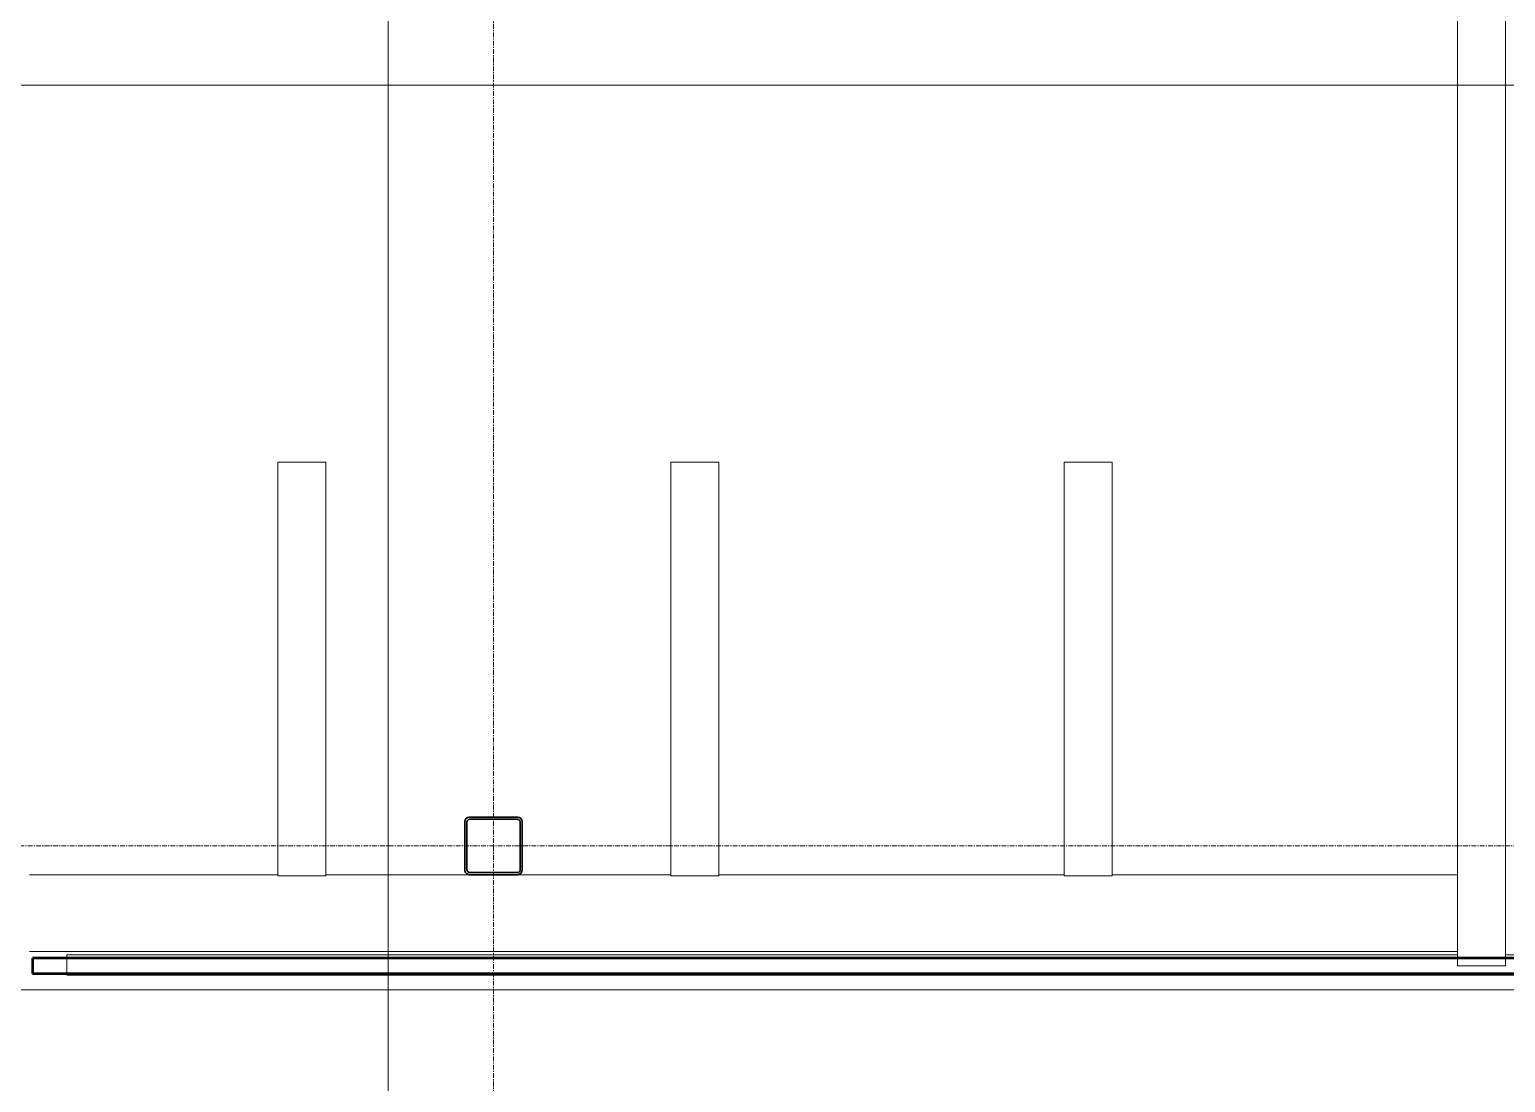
# Model space of a CAD drawing. Header units: inches. Extents: x 21806 to 26875, y -23174 to -20350.
# Drawn here: x 25353.5 to 25507.4, y -22809 to -22699.2 of the extents above; entities that cross this region are included whole.
import ezdxf

# ---------------------------------------------------------------- set-up
doc = ezdxf.new("R2010")
doc.units = ezdxf.units.IN
doc.header["$MEASUREMENT"] = 0
doc.linetypes.add('Grid Line 1_2_', pattern=[0.875, 0.5, -0.125, 0.125, -0.125])
for name, color, linetype, lineweight in [('A-GLAZ-CWMG', 51, 'Continuous', 9), ('A-WALL', 113, 'Continuous', 13), ('A-WALL-PATT', 111, 'Continuous', 50), ('C-BLDG-PADS', 91, 'Continuous', 9), ('C-TOPO', 7, 'Continuous', 9), ('G-ANNO-SYMB', 111, 'Continuous', 9), ('S-BEAM', 12, 'Continuous', 9), ('S-COLS', 52, 'Continuous', 9), ('S-GRID', 1, 'Continuous', 9)]:
    doc.layers.add(name, color=color, linetype=linetype, lineweight=lineweight)

# ---------------------------------------------------------------- blocks, each defined once
blk = doc.blocks.new('Locker Rooms_Ryan_ifc-1-First Floor Plan')
at = {"layer": 'A-WALL', "color": 250}
for p, q in [((25502.39, -22423.63), (25502.39, -22796.8)), ((25507.39, -22796.8), (25507.39, -22423.63)), ((25384.39, -22744.3), (25379.39, -22744.3)), ((25379.39, -22744.3), (25379.39, -22787.41)), ((25384.39, -22787.41), (25384.39, -22744.3)), ((25425.39, -22744.3), (25420.39, -22744.3)), ((25420.39, -22744.3), (25420.39, -22787.41)), ((25425.39, -22787.41), (25425.39, -22744.3)), ((25466.39, -22744.3), (25461.39, -22744.3)), ((25461.39, -22744.3), (25461.39, -22787.41)), ((25466.39, -22787.41), (25466.39, -22744.3)), ((25379.39, -22787.41), (25384.39, -22787.41)), ((25420.39, -22787.41), (25425.39, -22787.41)), ((25461.39, -22787.41), (25466.39, -22787.41)), ((25502.39, -22796.8), (25507.39, -22796.8))]:
    blk.add_line(p, q, dxfattribs=at)
blk = doc.blocks.new('HSS-Hollow Structural Section-Column - HSS6X6X1_4-V7-First Floor Plan')
at = {"layer": 'S-COLS'}
h = blk.add_hatch(dxfattribs=at)
h.set_pattern_fill('FP_7', color=256, style=0, pattern_type=2)
h.set_pattern_definition([(225, (25401.89, -22784.303), (12.6713535, -12.6713535), []), (225, (25401.89, -22803.503), (12.6713535, -12.6713535), [])])
h.paths.add_polyline_path([(-2.53, 3), (-2.86, 2.86), (-3, 2.53), (-3, -2.53), (-2.86, -2.86), (-2.53, -3), (2.53, -3), (2.86, -2.86), (3, -2.53), (3, 2.53), (2.86, 2.86), (2.53, 3)], flags=0)
h.paths.add_polyline_path([(-2.53, 2.77), (2.53, 2.77), (2.7, 2.7), (2.77, 2.53), (2.77, -2.53), (2.7, -2.7), (2.53, -2.77), (-2.53, -2.77), (-2.7, -2.7), (-2.77, -2.53), (-2.77, 2.53), (-2.7, 2.7)], flags=0)
at = {"layer": 'S-COLS', "lineweight": 30}
for p, q in [((-3, 2.53), (-3, -2.53)), ((-2.77, -2.53), (-2.77, 2.53)), ((2.53, 3), (-2.53, 3)), ((-2.53, 2.77), (2.53, 2.77)), ((2.77, 2.53), (2.77, -2.53)), ((3, -2.53), (3, 2.53)), ((2.53, -2.77), (-2.53, -2.77)), ((-2.53, -3), (2.53, -3))]:
    blk.add_line(p, q, dxfattribs=at)
for centre, radius, start, end in [((-2.53, 2.53), 0.466, 90, 180), ((-2.53, 2.53), 0.233, 90, 180), ((2.53, 2.53), 0.466, 360, 90), ((2.53, 2.53), 0.233, 0, 90), ((-2.53, -2.53), 0.466, 180, 270), ((-2.53, -2.53), 0.233, 180, 270), ((2.53, -2.53), 0.233, 270, 360), ((2.53, -2.53), 0.466, 270, 360)]:
    blk.add_arc(centre, radius, start, end, dxfattribs=at)
blk = doc.blocks.new('Girt_C - 8_D-948186-First Floor Plan')
at = {"layer": 'S-BEAM'}
for p, q in [((25379.39, -22787.3), (25353.52, -22787.3)), ((25399.36, -22787.3), (25384.39, -22787.3)), ((25420.39, -22787.3), (25404.42, -22787.3)), ((25461.39, -22787.3), (25425.39, -22787.3)), ((25502.39, -22787.3), (25466.39, -22787.3)), ((25353.52, -22795.3), (25502.39, -22795.3))]:
    blk.add_line(p, q, dxfattribs=at)
blk = doc.blocks.new('Rectangular Mullion - Profile_Polycarbonate_Lower-783713-First Floor Plan')
at = {"layer": 'A-GLAZ-CWMG'}
for p, q in [((25357.39, -22796.02), (25357.39, -22795.66)), ((25357.39, -22795.66), (25502.39, -22795.66)), ((25357.39, -22797.59), (25357.39, -22796.02)), ((25357.39, -22796.02), (25502.39, -22796.02)), ((25507.39, -22795.66), (25516.39, -22795.66)), ((25507.39, -22796.02), (25516.39, -22796.02)), ((25357.39, -22797.66), (25357.39, -22797.59)), ((25357.39, -22797.79), (25357.39, -22797.66)), ((25357.39, -22797.66), (25669.14, -22797.66)), ((25357.39, -22797.79), (25669.14, -22797.79))]:
    blk.add_line(p, q, dxfattribs=at)

msp = doc.modelspace()

# ---------------------------------------------------------------- hatches: boundary and pattern name
at = {"layer": 'A-WALL-PATT', "lineweight": 9}
h = msp.add_hatch(dxfattribs=at)
h.set_pattern_fill('FP_12', color=256, style=0, pattern_type=2)
h.set_pattern_definition([(0, (0, 0), (0, 16), []), (90, (0, 0), (-16, 1e-15), [])])
h.paths.add_polyline_path([(25353.52, -22796.8), (25353.52, -22796.05), (25112.52, -22796.05), (25112.52, -22796.8), (25257.96, -22796.8)], flags=0)

# ---------------------------------------------------------------- linework, layer by layer
at = {"layer": 'A-WALL', "lineweight": 50}
for p, q in [((25672.7, -22796.02), (25353.83, -22796.02)), ((25353.83, -22796.02), (25353.83, -22797.59)), ((25353.83, -22797.59), (25672.7, -22797.59))]:
    msp.add_line(p, q, dxfattribs=at)
at = {"layer": 'C-BLDG-PADS'}
msp.add_line((25112.27, -22799.3), (25801.77, -22799.3), dxfattribs=at)
at = {"layer": 'C-TOPO'}
msp.add_line((25801.77, -22799.3), (25112.27, -22799.3), dxfattribs=at)
at = {"layer": 'G-ANNO-SYMB'}
for p, q in [((25390.9, -20427.1), (25390.9, -23161.87)), ((26355.26, -22705.01), (21884.02, -22705.01))]:
    msp.add_line(p, q, dxfattribs=at)
at = {"layer": 'S-GRID', "linetype": 'Grid Line 1_2_'}
for p, q in [((25401.89, -23162.87), (25401.89, -20779.92)), ((26875.46, -22784.3), (22016.39, -22784.3))]:
    msp.add_line(p, q, dxfattribs=at)

# ---------------------------------------------------------------- block references
at = {"lineweight": 5}
msp.add_blockref('Locker Rooms_Ryan_ifc-1-First Floor Plan', (0, 0), dxfattribs=at)
at = {"layer": 'A-GLAZ-CWMG'}
msp.add_blockref('Rectangular Mullion - Profile_Polycarbonate_Lower-783713-First Floor Plan', (0, 0), dxfattribs=at)
at = {"layer": 'S-BEAM'}
msp.add_blockref('Girt_C - 8_D-948186-First Floor Plan', (0, 0), dxfattribs=at)
at = {"layer": 'S-COLS', "rotation": 180}
msp.add_blockref('HSS-Hollow Structural Section-Column - HSS6X6X1_4-V7-First Floor Plan', (25401.89, -22784.3), dxfattribs=at)

doc.saveas('drawing.dxf')
